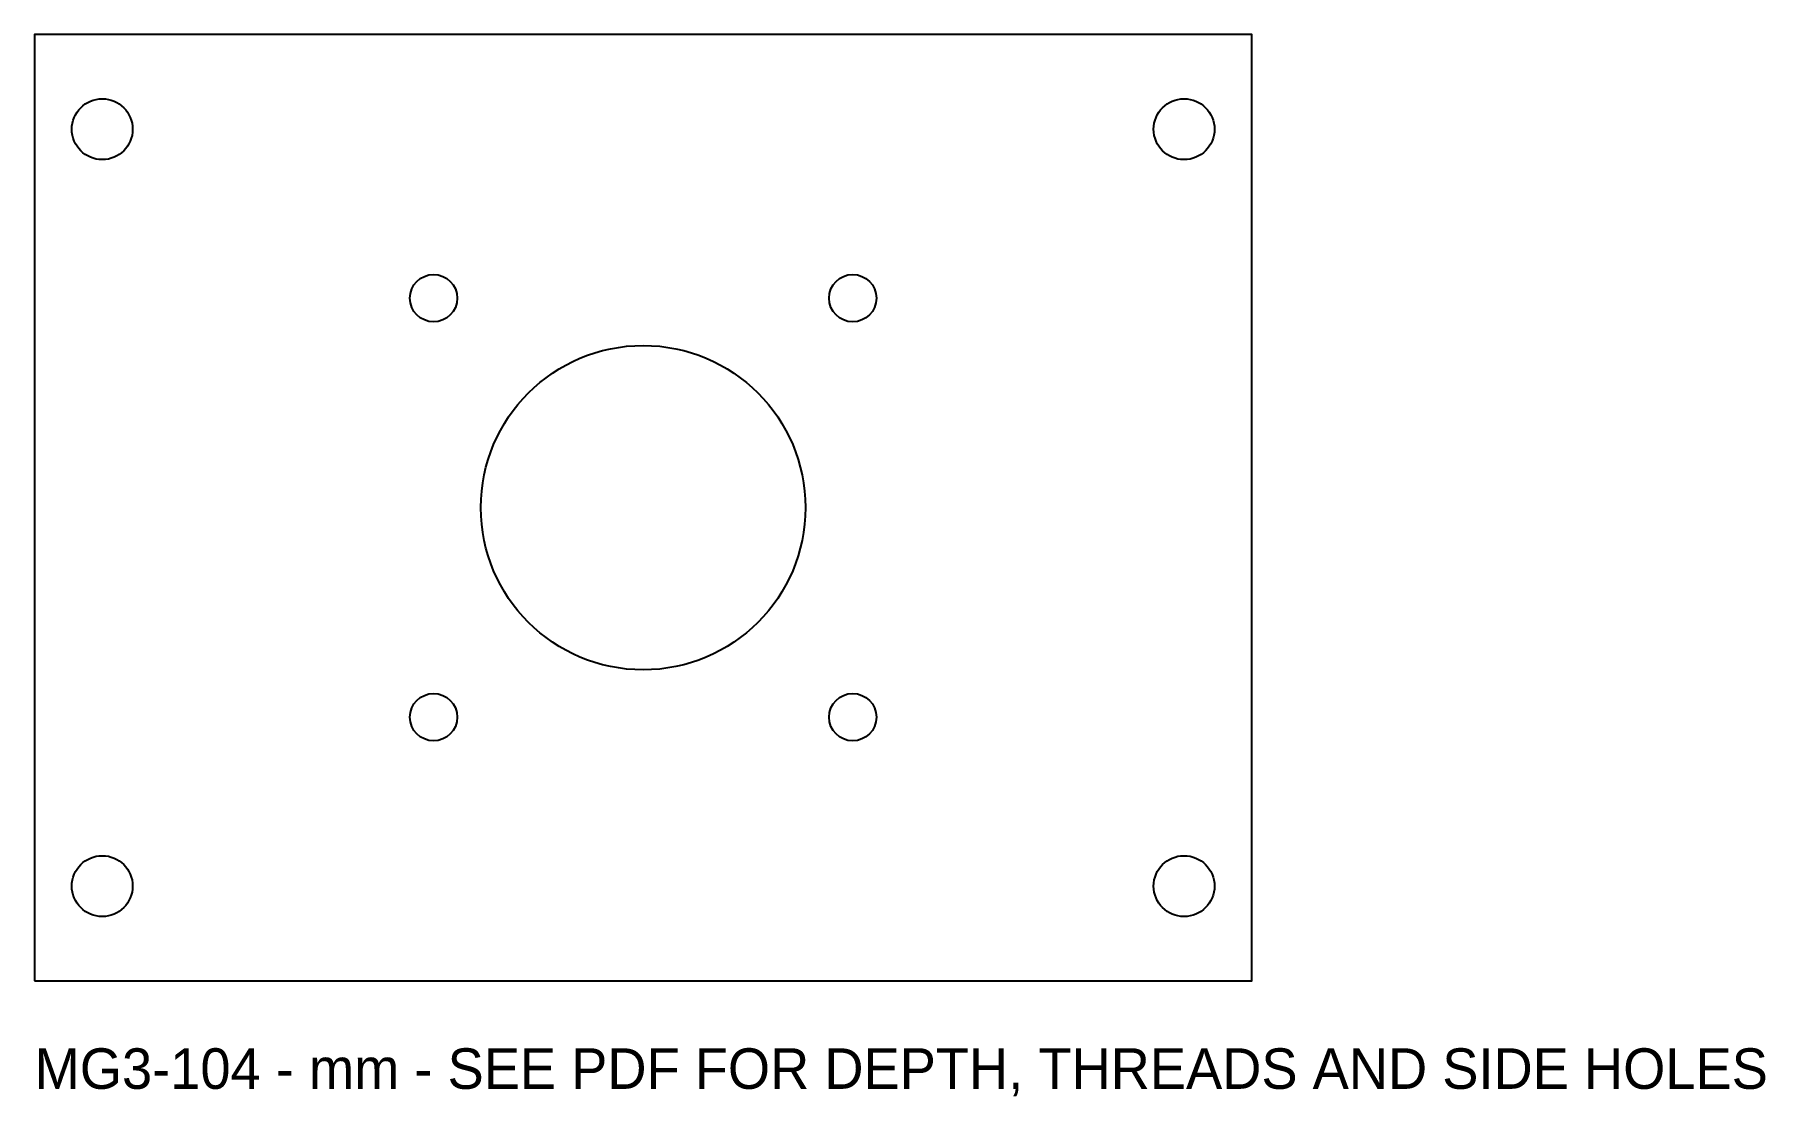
# Model space of a CAD drawing. Header units: millimetres. Extents: x 0 to 128, y -9 to 70.
import ezdxf

# ---------------------------------------------------------------- set-up
doc = ezdxf.new("R2010")
doc.units = ezdxf.units.MM
for name, color, linetype in [('NOTES', 2, 'Continuous'), ('OUTLINE', 7, 'Continuous'), ('THROUGH', 3, 'Continuous')]:
    doc.layers.add(name, color=color, linetype=linetype)

msp = doc.modelspace()

# ---------------------------------------------------------------- linework, layer by layer
at = {"layer": 'OUTLINE'}
msp.add_lwpolyline([(0, 0), (90, 0), (90, 70), (0, 70)], close=True, dxfattribs=at)
at = {"layer": 'THROUGH'}
for centre, radius in [((5, 63), 2.25), ((85, 63), 2.25), ((29.5, 50.5), 1.75), ((60.5, 50.5), 1.75), ((45, 35), 12), ((29.5, 19.5), 1.75), ((60.5, 19.5), 1.75), ((5, 7), 2.25), ((85, 7), 2.25)]:
    msp.add_circle(centre, radius, dxfattribs=at)

# ---------------------------------------------------------------- texts
at = {"layer": 'NOTES'}
msp.add_text('MG3-104 - mm - SEE PDF FOR DEPTH, THREADS AND SIDE HOLES', height=3, dxfattribs=at).set_placement((0, -8))

doc.saveas('drawing.dxf')
